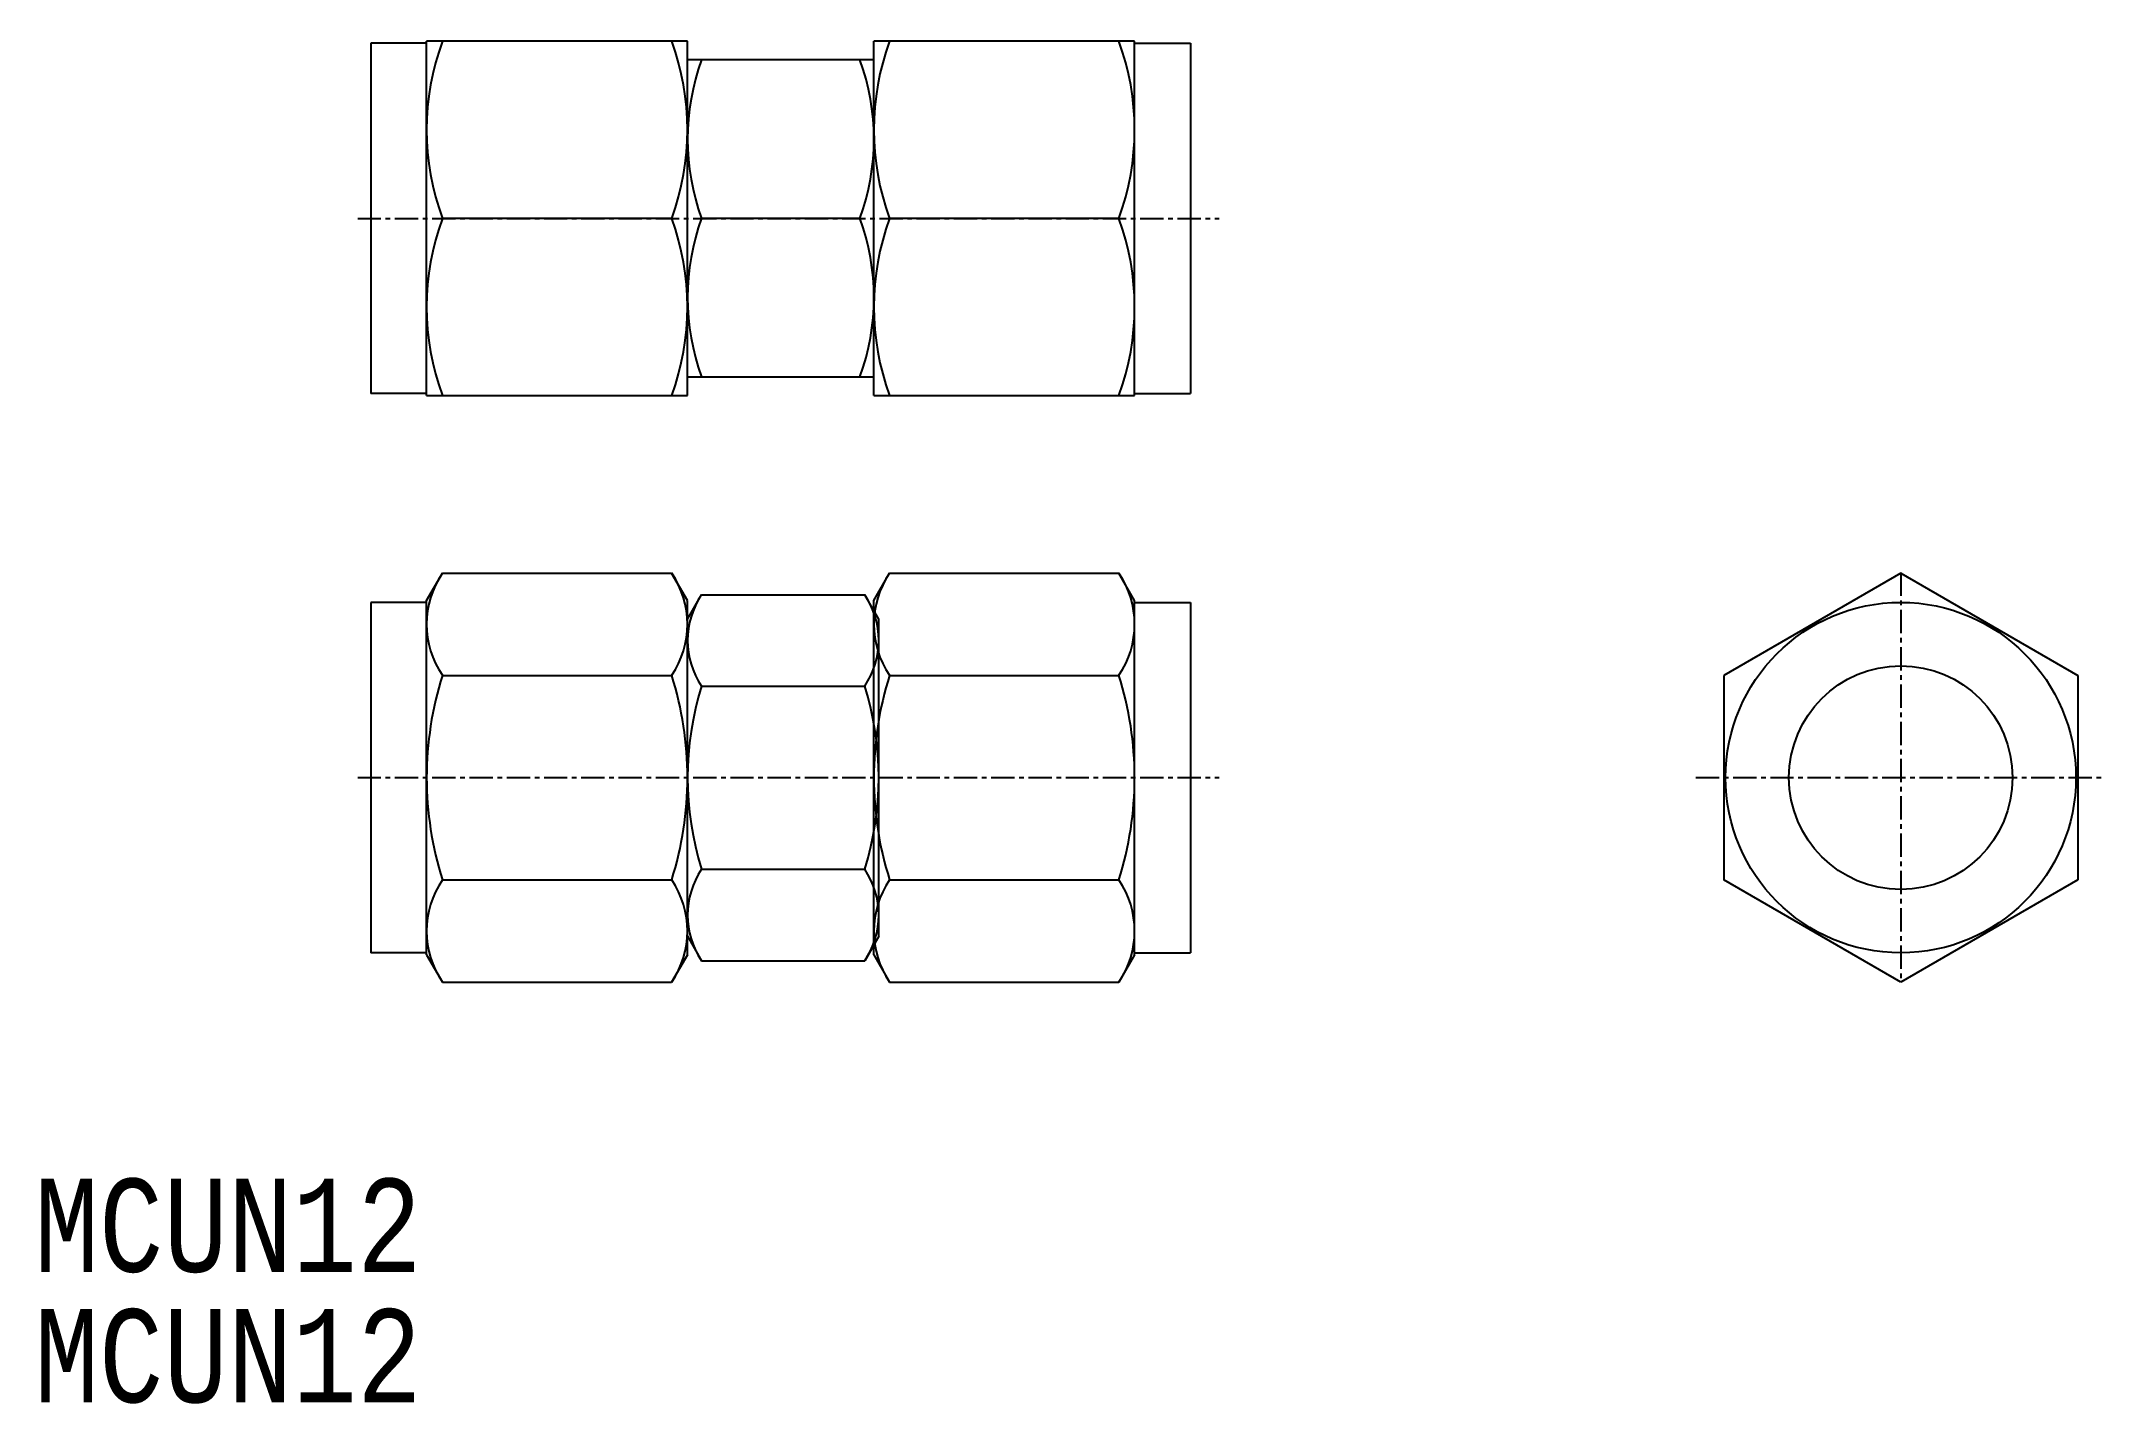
# Model space of a CAD drawing. Extents: x 280 to 390, y 227 to 300.
import ezdxf

# ---------------------------------------------------------------- set-up
doc = ezdxf.new("R2010")
doc.units = 0
doc.linetypes.add('CENTER', pattern=[2, 1.25, -0.25, 0.25, -0.25])
doc.layers.get('0').update_dxf_attribs({"linetype": 'CONTINUOUS'})
doc.layers.add('CENTER', color=1, linetype='CENTER')
doc.styles.add('HEKANJI', font='monotxt.shx', dxfattribs={"width": 0.715, "height": 3.2, "bigfont": 'bigfont.shx'})

# ---------------------------------------------------------------- blocks, each defined once
blk = doc.blocks.new('A$C30516091')
for p, q in [((0, -9.5), (0, 9.5)), ((14, 9.5), (0, 9.5)), ((14, -9.5), (14, 9.5)), ((13.15, 0), (0.85, 0)), ((0, -9.5), (14, -9.5))]:
    blk.add_line(p, q)
for centre, start, end in [((13.72, 4.75), 159.7438, 200.2562), ((0.28, 4.75), 339.7438, 20.2562), ((13.72, -4.75), 159.7438, 200.2562), ((0.28, -4.75), 339.7438, 20.2562)]:
    blk.add_arc(centre, 13.72, start, end)
blk = doc.blocks.new('A$C13CA6C61')
for p, q in [((0, 9.5), (0.85, 10.97)), ((14, 9.5), (13.15, 10.97)), ((14, -5.48), (14, -5.48)), ((0, -9.5), (0.85, -10.97)), ((14, -9.5), (13.15, -10.97))]:
    blk.add_line(p, q)
at = {"color": 7, "linetype": 'CONTINUOUS'}
for p, q in [((0.85, 10.97), (13.15, 10.97)), ((0, -9.5), (0, 9.5)), ((14, -9.5), (14, 9.5)), ((0.85, 5.48), (13.15, 5.48)), ((0.85, -5.48), (13.15, -5.48)), ((0.85, -10.97), (13.15, -10.97))]:
    blk.add_line(p, q, dxfattribs=at)
for centre, radius, start, end in [((4.85, 8.23), 4.85, 145.589, 214.4111), ((9.15, 8.23), 4.85, 325.5889, 34.411), ((18.15, 0), 18.15, 162.412, 197.588), ((-4.15, 0), 18.15, 342.412, 17.588), ((4.85, -8.23), 4.85, 145.5889, 214.411), ((9.15, -8.23), 4.85, 325.589, 34.4111)]:
    blk.add_arc(centre, radius, start, end)

msp = doc.modelspace()

# ---------------------------------------------------------------- linework, layer by layer
at = {"color": 7, "linetype": 'CONTINUOUS'}
for p, q in [((297.34, 300.24), (297.34, 281.44)), ((300.34, 300.24), (297.34, 300.24)), ((324.34, 299.34), (314.34, 299.34)), ((314.34, 282.34), (314.34, 299.34)), ((324.34, 282.34), (324.34, 299.34)), ((338.34, 300.24), (341.34, 300.24)), ((341.34, 300.24), (341.34, 281.44)), ((323.58, 290.84), (315.1, 290.84)), ((314.34, 282.34), (324.34, 282.34)), ((300.34, 281.44), (297.34, 281.44)), ((338.34, 281.44), (341.34, 281.44)), ((379.46, 271.81), (369.96, 266.32)), ((379.46, 271.81), (388.96, 266.32)), ((314.34, 269.34), (315.1, 270.65)), ((315.1, 270.65), (323.85, 270.65)), ((324.61, 269.34), (323.85, 270.65)), ((297.34, 270.24), (297.34, 251.44)), ((300.34, 270.24), (297.34, 270.24)), ((314.34, 252.34), (314.34, 269.34)), ((324.61, 252.34), (324.61, 269.34)), ((338.34, 270.24), (341.34, 270.24)), ((341.34, 270.24), (341.34, 251.44)), ((369.96, 266.32), (369.96, 255.35)), ((388.96, 266.32), (388.96, 255.35)), ((315.1, 265.74), (323.85, 265.74)), ((315.1, 255.93), (323.85, 255.93)), ((324.61, 255.93), (324.61, 255.93)), ((379.46, 249.87), (369.96, 255.35)), ((388.96, 255.35), (379.46, 249.87)), ((314.34, 252.34), (315.1, 251.02)), ((324.61, 252.34), (323.85, 251.02)), ((300.34, 251.44), (297.34, 251.44)), ((315.1, 251.02), (323.85, 251.02)), ((338.34, 251.44), (341.34, 251.44))]:
    msp.add_line(p, q, dxfattribs=at)
for radius in [9.4, 6]:
    msp.add_circle((379.46, 260.84), radius, dxfattribs=at)
for centre, radius, start, end in [((326.62, 295.09), 12.28, 159.7438, 200.2562), ((312.07, 295.09), 12.28, 339.7438, 20.2562), ((326.62, 286.59), 12.28, 159.7438, 200.2562), ((312.07, 286.59), 12.28, 339.7438, 20.2562), ((318.68, 268.2), 4.34, 145.589, 214.4111), ((320.27, 268.2), 4.34, 325.5889, 34.411), ((330.58, 260.84), 16.24, 162.412, 197.588), ((308.37, 260.84), 16.24, 342.412, 17.588), ((318.68, 253.47), 4.34, 145.5889, 214.411), ((320.27, 253.47), 4.34, 325.589, 34.4111)]:
    msp.add_arc(centre, radius, start, end, dxfattribs=at)
for p in [(297.34, 290.84), (341.34, 290.84), (297.34, 260.84), (297.34, 260.84), (341.34, 260.84), (388.96, 260.84)]:
    msp.add_point(p, dxfattribs=at)
at = {"layer": 'CENTER', "color": 1, "linetype": 'CENTER'}
for p, q in [((296.64, 290.84), (342.88, 290.84)), ((379.46, 271.84), (379.46, 249.84)), ((296.64, 260.84), (342.88, 260.84)), ((368.46, 260.84), (390.46, 260.84))]:
    msp.add_line(p, q, dxfattribs=at)
msp.add_point((379.46, 260.84), dxfattribs=at)
msp.add_point((379.46, 260.84), dxfattribs=at)

# ---------------------------------------------------------------- block references
at = {"color": 7, "linetype": 'CONTINUOUS'}
for name, p in [('A$C30516091', (300.34, 290.84)), ('A$C30516091', (324.34, 290.84)), ('A$C13CA6C61', (300.34, 260.84)), ('A$C13CA6C61', (324.34, 260.84))]:
    msp.add_blockref(name, p, dxfattribs=at)

# ---------------------------------------------------------------- texts
at = {"style": 'HEKANJI', "width": 0.8}
for p in [(279.29, 234.33), (279.29, 227.33)]:
    msp.add_text('MCUN12', height=5, dxfattribs=at).set_placement(p)

doc.saveas('drawing.dxf')
